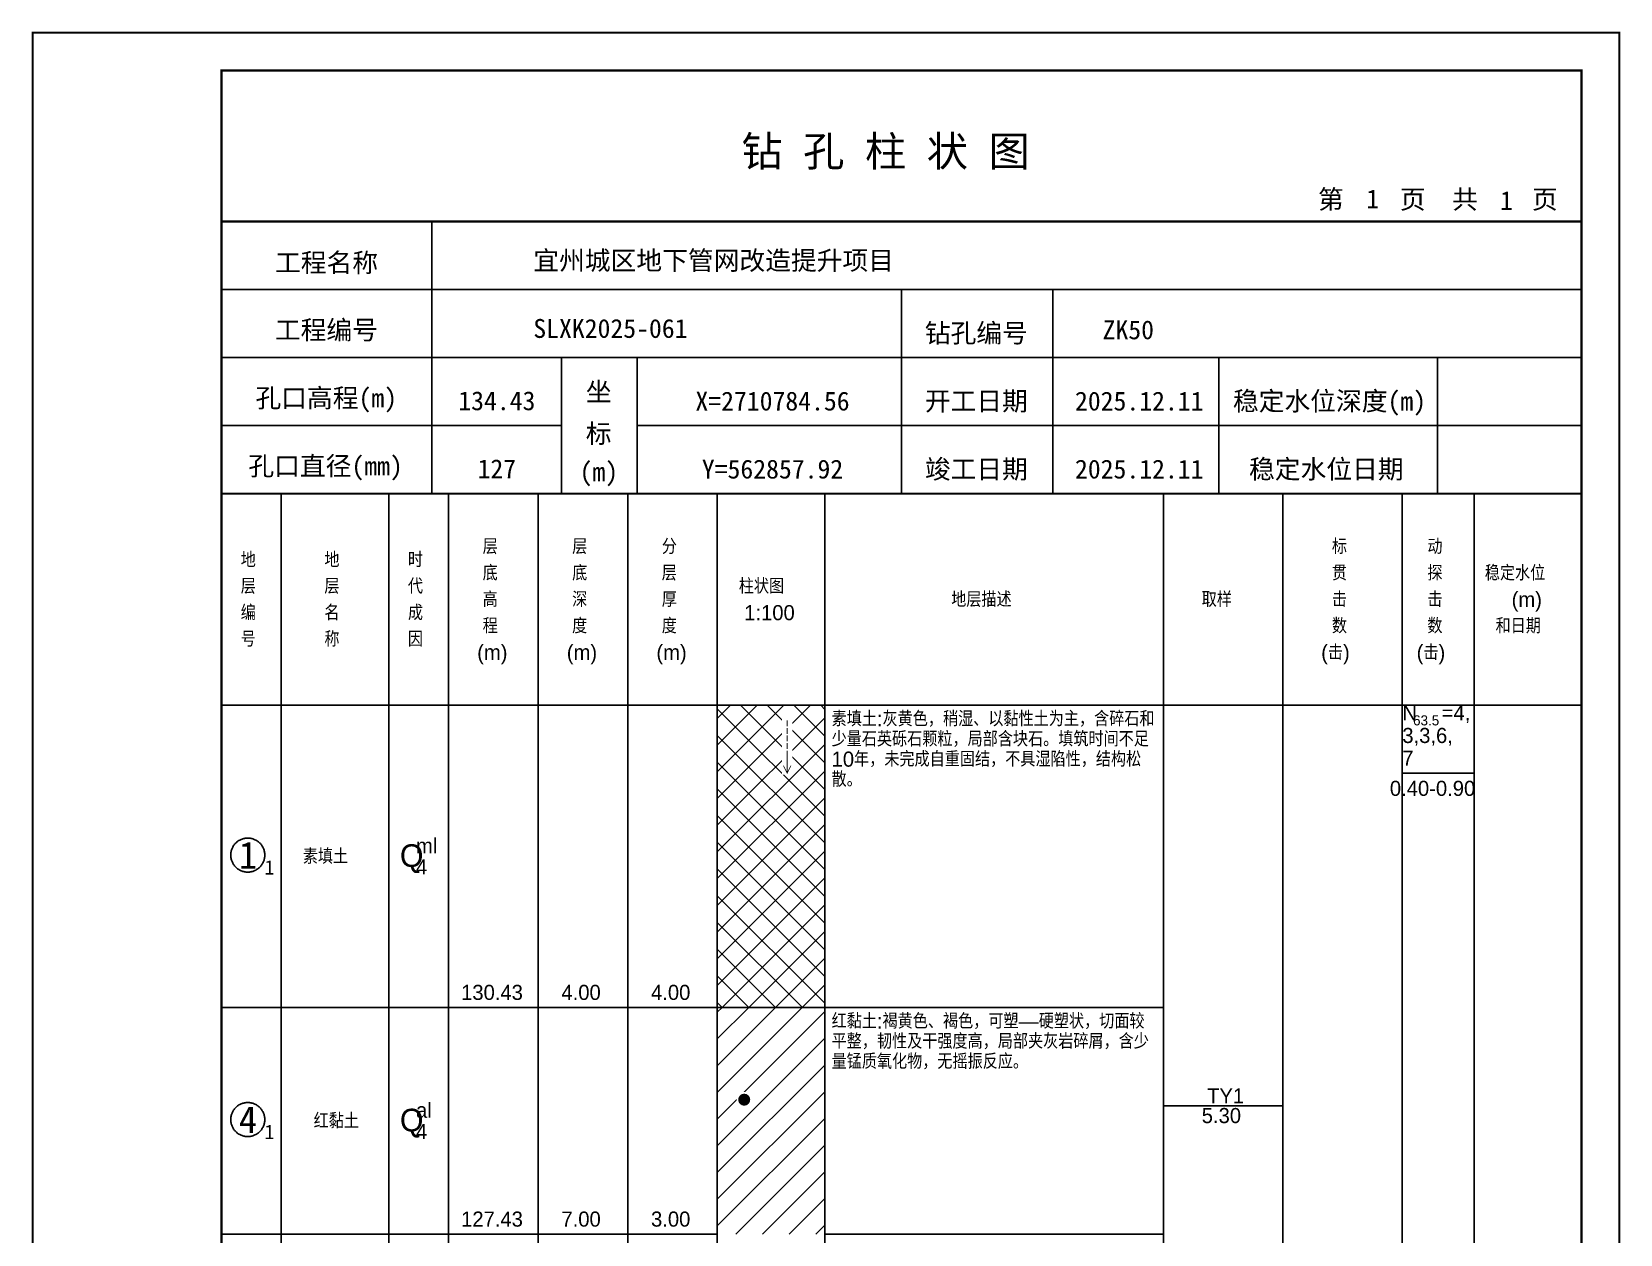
# Model space of a CAD drawing. Header units: millimetres. Extents: x 12489 to 89920, y 4630 to 4927.
# Drawn here: x 49229.3 to 49439.6, y 4767.7 to 4926.8 of the extents above; entities that cross this region are included whole.
import ezdxf
from ezdxf.enums import TextEntityAlignment as Align

# ---------------------------------------------------------------- set-up
doc = ezdxf.new("R2010")
doc.units = ezdxf.units.MM
doc.layers.add('GICAD_QUYANG', color=7, linetype='Continuous')
doc.layers.add('ZZT_TC', color=7, linetype='Continuous')
doc.styles.add('成果图图块', font='', dxfattribs={"height": 2.5})
doc.styles.add('成果图模板', font='')
doc.styles.add('成果图模板标题', font='simhei.ttf')
doc.styles.add('成果图表体', font='Comfont.shx', dxfattribs={"height": 2, "bigfont": 'Hztxt12a.shx'})
doc.styles.get('成果图图块').set_extended_font_data('FangSong_GB2312')
doc.styles.get('成果图模板').set_extended_font_data('FangSong_GB2312')

# ---------------------------------------------------------------- blocks, each defined once
blk = doc.blocks.new('DCBH-1-1-1313', base_point=(0.3, -0.11))
at = {"layer": 'ZZT_TC', "color": 7}
blk.add_polyline3d([(-0.19, 2.31, 0), (-0.3, 2.31, 0), (-0.41, 2.3, 0), (-0.52, 2.29, 0), (-0.63, 2.27, 0), (-0.73, 2.24, 0), (-0.84, 2.21, 0), (-0.95, 2.18, 0), (-1.05, 2.14, 0), (-1.15, 2.09, 0), (-1.25, 2.04, 0), (-1.35, 1.99, 0), (-1.44, 1.93, 0), (-1.53, 1.87, 0), (-1.62, 1.8, 0), (-1.7, 1.73, 0), (-1.78, 1.65, 0), (-1.86, 1.57, 0), (-1.93, 1.49, 0), (-2, 1.4, 0), (-2.06, 1.31, 0), (-2.12, 1.22, 0), (-2.17, 1.12, 0), (-2.22, 1.02, 0), (-2.27, 0.92, 0), (-2.31, 0.82, 0), (-2.34, 0.71, 0), (-2.37, 0.61, 0), (-2.4, 0.5, 0), (-2.41, 0.39, 0), (-2.43, 0.28, 0), (-2.44, 0.17, 0), (-2.44, 0.06, 0), (-2.44, -0.05, 0), (-2.43, -0.16, 0), (-2.41, -0.27, 0), (-2.4, -0.38, 0), (-2.37, -0.49, 0), (-2.34, -0.6, 0), (-2.31, -0.7, 0), (-2.27, -0.8, 0), (-2.22, -0.9, 0), (-2.17, -1, 0), (-2.12, -1.1, 0), (-2.06, -1.19, 0), (-2, -1.28, 0), (-1.93, -1.37, 0), (-1.86, -1.45, 0), (-1.78, -1.53, 0), (-1.7, -1.61, 0), (-1.62, -1.68, 0), (-1.53, -1.75, 0), (-1.44, -1.81, 0), (-1.35, -1.87, 0), (-1.25, -1.93, 0), (-1.15, -1.98, 0), (-1.05, -2.02, 0), (-0.95, -2.06, 0), (-0.84, -2.1, 0), (-0.73, -2.13, 0), (-0.63, -2.15, 0), (-0.52, -2.17, 0), (-0.41, -2.18, 0), (-0.3, -2.19, 0), (-0.19, -2.19, 0), (-0.08, -2.19, 0), (0.03, -2.18, 0), (0.14, -2.17, 0), (0.25, -2.15, 0), (0.36, -2.13, 0), (0.47, -2.1, 0), (0.57, -2.06, 0), (0.67, -2.02, 0), (0.77, -1.98, 0), (0.87, -1.93, 0), (0.97, -1.87, 0), (1.06, -1.81, 0), (1.15, -1.75, 0), (1.24, -1.68, 0), (1.32, -1.61, 0), (1.4, -1.53, 0), (1.48, -1.45, 0), (1.55, -1.37, 0), (1.62, -1.28, 0), (1.68, -1.19, 0), (1.74, -1.1, 0), (1.8, -1, 0), (1.85, -0.9, 0), (1.89, -0.8, 0), (1.93, -0.7, 0), (1.97, -0.6, 0), (2, -0.49, 0), (2.02, -0.38, 0), (2.04, -0.27, 0), (2.05, -0.16, 0), (2.06, -0.05, 0), (2.06, 0.06, 0), (2.06, 0.17, 0), (2.05, 0.28, 0), (2.04, 0.39, 0), (2.02, 0.5, 0), (2, 0.61, 0), (1.97, 0.71, 0), (1.93, 0.82, 0), (1.89, 0.92, 0), (1.85, 1.02, 0), (1.8, 1.12, 0), (1.74, 1.22, 0), (1.68, 1.31, 0), (1.62, 1.4, 0), (1.55, 1.49, 0), (1.48, 1.57, 0), (1.4, 1.65, 0), (1.32, 1.73, 0), (1.24, 1.8, 0), (1.15, 1.87, 0), (1.06, 1.93, 0), (0.97, 1.99, 0), (0.87, 2.04, 0), (0.77, 2.09, 0), (0.67, 2.14, 0), (0.57, 2.18, 0), (0.47, 2.21, 0), (0.36, 2.24, 0), (0.25, 2.27, 0), (0.14, 2.29, 0), (0.03, 2.3, 0), (-0.08, 2.31, 0), (-0.19, 2.31, 0)], dxfattribs=at)
at = {"style": '成果图图块'}
blk.add_text('1', height=3.57, dxfattribs=at).set_placement((-0.16, -1.74), align=Align.CENTER)
blk.add_text('1', height=1.91, dxfattribs=at).set_placement((2.03, -2.53))
blk = doc.blocks.new('DCBH-1-1-1314', base_point=(0.3, -0.11))
at = {"layer": 'ZZT_TC', "color": 7}
blk.add_polyline3d([(-0.19, 2.31, 0), (-0.3, 2.31, 0), (-0.41, 2.3, 0), (-0.52, 2.29, 0), (-0.63, 2.27, 0), (-0.73, 2.24, 0), (-0.84, 2.21, 0), (-0.95, 2.18, 0), (-1.05, 2.14, 0), (-1.15, 2.09, 0), (-1.25, 2.04, 0), (-1.35, 1.99, 0), (-1.44, 1.93, 0), (-1.53, 1.87, 0), (-1.62, 1.8, 0), (-1.7, 1.73, 0), (-1.78, 1.65, 0), (-1.86, 1.57, 0), (-1.93, 1.49, 0), (-2, 1.4, 0), (-2.06, 1.31, 0), (-2.12, 1.22, 0), (-2.17, 1.12, 0), (-2.22, 1.02, 0), (-2.27, 0.92, 0), (-2.31, 0.82, 0), (-2.34, 0.71, 0), (-2.37, 0.61, 0), (-2.4, 0.5, 0), (-2.41, 0.39, 0), (-2.43, 0.28, 0), (-2.44, 0.17, 0), (-2.44, 0.06, 0), (-2.44, -0.05, 0), (-2.43, -0.16, 0), (-2.41, -0.27, 0), (-2.4, -0.38, 0), (-2.37, -0.49, 0), (-2.34, -0.6, 0), (-2.31, -0.7, 0), (-2.27, -0.8, 0), (-2.22, -0.9, 0), (-2.17, -1, 0), (-2.12, -1.1, 0), (-2.06, -1.19, 0), (-2, -1.28, 0), (-1.93, -1.37, 0), (-1.86, -1.45, 0), (-1.78, -1.53, 0), (-1.7, -1.61, 0), (-1.62, -1.68, 0), (-1.53, -1.75, 0), (-1.44, -1.81, 0), (-1.35, -1.87, 0), (-1.25, -1.93, 0), (-1.15, -1.98, 0), (-1.05, -2.02, 0), (-0.95, -2.06, 0), (-0.84, -2.1, 0), (-0.73, -2.13, 0), (-0.63, -2.15, 0), (-0.52, -2.17, 0), (-0.41, -2.18, 0), (-0.3, -2.19, 0), (-0.19, -2.19, 0), (-0.08, -2.19, 0), (0.03, -2.18, 0), (0.14, -2.17, 0), (0.25, -2.15, 0), (0.36, -2.13, 0), (0.47, -2.1, 0), (0.57, -2.06, 0), (0.67, -2.02, 0), (0.77, -1.98, 0), (0.87, -1.93, 0), (0.97, -1.87, 0), (1.06, -1.81, 0), (1.15, -1.75, 0), (1.24, -1.68, 0), (1.32, -1.61, 0), (1.4, -1.53, 0), (1.48, -1.45, 0), (1.55, -1.37, 0), (1.62, -1.28, 0), (1.68, -1.19, 0), (1.74, -1.1, 0), (1.8, -1, 0), (1.85, -0.9, 0), (1.89, -0.8, 0), (1.93, -0.7, 0), (1.97, -0.6, 0), (2, -0.49, 0), (2.02, -0.38, 0), (2.04, -0.27, 0), (2.05, -0.16, 0), (2.06, -0.05, 0), (2.06, 0.06, 0), (2.06, 0.17, 0), (2.05, 0.28, 0), (2.04, 0.39, 0), (2.02, 0.5, 0), (2, 0.61, 0), (1.97, 0.71, 0), (1.93, 0.82, 0), (1.89, 0.92, 0), (1.85, 1.02, 0), (1.8, 1.12, 0), (1.74, 1.22, 0), (1.68, 1.31, 0), (1.62, 1.4, 0), (1.55, 1.49, 0), (1.48, 1.57, 0), (1.4, 1.65, 0), (1.32, 1.73, 0), (1.24, 1.8, 0), (1.15, 1.87, 0), (1.06, 1.93, 0), (0.97, 1.99, 0), (0.87, 2.04, 0), (0.77, 2.09, 0), (0.67, 2.14, 0), (0.57, 2.18, 0), (0.47, 2.21, 0), (0.36, 2.24, 0), (0.25, 2.27, 0), (0.14, 2.29, 0), (0.03, 2.3, 0), (-0.08, 2.31, 0), (-0.19, 2.31, 0)], dxfattribs=at)
at = {"style": '成果图图块'}
blk.add_text('4', height=3.57, dxfattribs=at).set_placement((-0.16, -1.74), align=Align.CENTER)
blk.add_text('1', height=1.91, dxfattribs=at).set_placement((2.03, -2.53))
blk = doc.blocks.new('gkqy1.dwg', base_point=(0.8, 0))
blk.add_wipeout([(-0.2, -0.2), (1.8, -0.2), (1.8, 1.8), (-0.2, 1.8)])
at = {"layer": 'GICAD_QUYANG'}
h = blk.add_hatch(color=7, dxfattribs=at)
edge = h.paths.add_edge_path()
edge.add_arc((0.8, 0.8), 0.8, 0, 360)
blk = doc.blocks.new('zztGLdt.dwg', base_point=(0.5, 0))
blk.add_wipeout([(-0.2, -0.2), (1.2, -0.2), (1.2, 3.2), (-0.2, 3.2)])
at = {"color": 7, "const_width": 0.1}
for points in [[(0.5, 3), (0.5, 0)], [(0, 1), (0.5, 0), (1, 1)]]:
    blk.add_lwpolyline(points, dxfattribs=at)
blk = doc.blocks.new('钻孔柱状图路桥昇龙制图梁世成校核莫家里.dwg168', base_point=(25, 236))
for p, q in [((52.82, 236), (52.82, 272)), ((25, 263), (205, 263)), ((115, 236), (115, 263)), ((135, 236), (135, 263)), ((25, 254), (205, 254)), ((70, 236), (70, 254)), ((80, 236), (80, 254)), ((157, 236), (157, 254)), ((185.95, 236), (185.95, 254)), ((25, 245), (70, 245)), ((80, 245), (205, 245))]:
    blk.add_line(p, q)
for points, const_width in [([(0, 0), (210, 0), (210, 297), (0, 297)], 0.25), ([(25, 5), (205, 5), (205, 292), (25, 292)], 0.3)]:
    blk.add_lwpolyline(points, close=True, dxfattribs=dict(const_width=const_width))
at = {"const_width": 0.3}
for points in [[(25, 272), (205, 272)], [(25, 236), (205, 236)]]:
    blk.add_lwpolyline(points, dxfattribs=at)
for s, height, style, p in [('钻 孔 柱 状 图', 4, '成果图模板标题', (93.8, 279.31)), ('第', 2.5, '成果图模板', (170.12, 273.7)), ('页', 2.5, '成果图模板', (180.96, 273.7)), ('共', 2.5, '成果图模板', (187.88, 273.7)), ('页', 2.5, '成果图模板', (198.44, 273.7)), ('工程名称', 2.5, '成果图模板', (32.07, 265.32)), ('宜州城区地下管网改造提升项目', 2.5, '成果图模板', (66.26, 265.61)), ('工程编号', 2.5, '成果图模板', (32.05, 256.41)), ('SLXK2025-061', 2.5, '成果图模板', (66.26, 256.61)), ('钻孔编号', 2.5, '成果图模板', (118.08, 256)), ('ZK50', 2.5, '成果图模板', (141.61, 256.43)), ('孔口高程(m)', 2.5, '成果图模板', (29.48, 247.41)), ('坐', 2.5, '成果图模板', (73.21, 248.24)), ('开工日期', 2.5, '成果图模板', (118.08, 247)), ('稳定水位深度(m)', 2.5, '成果图模板', (158.86, 247)), ('标', 2.5, '成果图模板', (73.21, 242.7)), ('孔口直径(mm)', 2.5, '成果图模板', (28.54, 238.41)), ('(m) ', 2.5, '成果图模板', (72.38, 237.65)), ('竣工日期', 2.5, '成果图模板', (118.08, 238)), ('稳定水位日期', 2.5, '成果图模板', (160.99, 238))]:
    blk.add_text(s, height=height, dxfattribs=dict(style=style)).set_placement(p)
at = {"style": '成果图模板'}
for s, p in [('1', (177.35, 273.74)), ('1', (195.08, 273.53)), ('134.43', (61.43, 247.04)), ('X=2710784.56', (97.92, 247)), ('2025.12.11', (146.46, 247)), ('127', (61.43, 238.04)), ('Y=562857.92', (97.92, 238)), ('2025.12.11', (146.46, 238))]:
    blk.add_text(s, height=2.5, dxfattribs=at).set_placement(p, align=Align.CENTER)

msp = doc.modelspace()

# ---------------------------------------------------------------- hatches: boundary and pattern name
at = {"linetype": 'Continuous'}
h = msp.add_hatch(dxfattribs=at)
h.set_pattern_fill('GKSTT', scale=0.5, style=0, pattern_type=2)
h.set_pattern_definition([(45, (0, 0), (-1.76776695, 1.76776695), []), (135, (0, 0), (-1.76776695, -1.76776695), [])])
h.paths.add_polyline_path([(49320.06, 4797.71), (49334.29, 4797.71), (49334.29, 4837.71), (49320.06, 4837.71)])
h = msp.add_hatch(dxfattribs=at)
h.set_pattern_fill('GKNXT', scale=0.5, style=0, pattern_type=2)
h.set_pattern_definition([(45, (0, 0), (-1.76776695, 1.76776695), [])])
h.paths.add_polyline_path([(49320.06, 4767.71), (49334.29, 4767.71), (49334.29, 4797.71), (49320.06, 4797.71)])

# ---------------------------------------------------------------- linework, layer by layer
at = {"color": 0}
for p, q in [((49254.45, 4837.71), (49262.35, 4837.71)), ((49254.45, 4797.71), (49254.45, 4837.71)), ((49262.35, 4797.71), (49262.35, 4837.71)), ((49254.45, 4797.71), (49262.35, 4797.71)), ((49254.45, 4797.71), (49262.35, 4797.71)), ((49254.45, 4767.71), (49254.45, 4797.71)), ((49262.35, 4767.71), (49262.35, 4797.71)), ((49254.45, 4767.71), (49262.35, 4767.71))]:
    msp.add_line(p, q, dxfattribs=at)
for points in [[(49254.45, 4865.71), (49262.35, 4865.71)], [(49254.45, 4837.71), (49254.45, 4865.71)], [(49262.35, 4837.71), (49262.35, 4865.71)], [(49262.35, 4865.71), (49276.58, 4865.71)], [(49262.35, 4837.71), (49262.35, 4865.71)], [(49276.58, 4837.71), (49276.58, 4865.71)], [(49276.58, 4865.71), (49284.49, 4865.71)], [(49276.58, 4837.71), (49276.58, 4865.71)], [(49284.49, 4837.71), (49284.49, 4865.71)], [(49284.49, 4865.71), (49296.35, 4865.71)], [(49284.49, 4837.71), (49284.49, 4865.71)], [(49296.35, 4837.71), (49296.35, 4865.71)], [(49296.35, 4865.71), (49308.2, 4865.71)], [(49296.35, 4837.71), (49296.35, 4865.71)], [(49308.2, 4837.71), (49308.2, 4865.71)], [(49308.2, 4865.71), (49320.06, 4865.71)], [(49308.2, 4837.71), (49308.2, 4865.71)], [(49320.06, 4837.71), (49320.06, 4865.71)], [(49320.06, 4865.71), (49334.29, 4865.71)], [(49320.06, 4837.71), (49320.06, 4865.71)], [(49334.29, 4837.71), (49334.29, 4865.71)], [(49334.29, 4865.71), (49379.11, 4865.71)], [(49334.29, 4837.71), (49334.29, 4865.71)], [(49379.11, 4837.71), (49379.11, 4865.71)], [(49379.11, 4865.71), (49394.92, 4865.71)], [(49379.11, 4837.71), (49379.11, 4865.71)], [(49394.92, 4837.71), (49394.92, 4865.71)], [(49394.92, 4865.71), (49410.73, 4865.71)], [(49394.92, 4837.71), (49394.92, 4865.71)], [(49410.73, 4837.71), (49410.73, 4865.71)], [(49410.73, 4865.71), (49420.22, 4865.71)], [(49410.73, 4837.71), (49410.73, 4865.71)], [(49420.22, 4837.71), (49420.22, 4865.71)], [(49420.22, 4865.71), (49434.45, 4865.71)], [(49420.22, 4837.71), (49420.22, 4865.71)], [(49434.45, 4837.71), (49434.45, 4865.71)], [(49254.45, 4837.71), (49262.35, 4837.71)], [(49254.45, 4643.71), (49254.45, 4837.71)], [(49254.45, 4837.71), (49262.35, 4837.71)], [(49262.35, 4643.71), (49262.35, 4837.71)], [(49262.35, 4837.71), (49276.58, 4837.71)], [(49262.35, 4643.71), (49262.35, 4837.71)], [(49262.35, 4837.71), (49276.58, 4837.71)], [(49262.35, 4837.71), (49276.58, 4837.71)], [(49262.35, 4797.71), (49262.35, 4837.71)], [(49276.58, 4643.71), (49276.58, 4837.71)], [(49276.58, 4797.71), (49276.58, 4837.71)], [(49276.58, 4837.71), (49284.49, 4837.71)], [(49276.58, 4643.71), (49276.58, 4837.71)], [(49276.58, 4837.71), (49284.49, 4837.71)], [(49276.58, 4837.71), (49284.49, 4837.71)], [(49276.58, 4797.71), (49276.58, 4837.71)], [(49284.49, 4643.71), (49284.49, 4837.71)], [(49284.49, 4797.71), (49284.49, 4837.71)], [(49284.49, 4837.71), (49296.35, 4837.71)], [(49284.49, 4643.71), (49284.49, 4837.71)], [(49284.49, 4837.71), (49296.35, 4837.71)], [(49284.49, 4837.71), (49296.35, 4837.71)], [(49284.49, 4797.71), (49284.49, 4837.71)], [(49296.35, 4643.71), (49296.35, 4837.71)], [(49296.35, 4797.71), (49296.35, 4837.71)], [(49296.35, 4837.71), (49308.2, 4837.71)], [(49296.35, 4643.71), (49296.35, 4837.71)], [(49296.35, 4837.71), (49308.2, 4837.71)], [(49296.35, 4837.71), (49308.2, 4837.71)], [(49296.35, 4797.71), (49296.35, 4837.71)], [(49308.2, 4643.71), (49308.2, 4837.71)], [(49308.2, 4797.71), (49308.2, 4837.71)], [(49308.2, 4837.71), (49320.06, 4837.71)], [(49308.2, 4643.71), (49308.2, 4837.71)], [(49308.2, 4837.71), (49320.06, 4837.71)], [(49308.2, 4837.71), (49320.06, 4837.71)], [(49308.2, 4797.71), (49308.2, 4837.71)], [(49320.06, 4643.71), (49320.06, 4837.71)], [(49320.06, 4797.71), (49320.06, 4837.71)], [(49320.06, 4837.71), (49334.29, 4837.71)], [(49320.06, 4643.71), (49320.06, 4837.71)], [(49320.06, 4837.71), (49334.29, 4837.71)], [(49334.29, 4643.71), (49334.29, 4837.71)], [(49334.29, 4837.71), (49379.11, 4837.71)], [(49334.29, 4643.71), (49334.29, 4837.71)], [(49334.29, 4837.71), (49379.11, 4837.71)], [(49334.29, 4837.71), (49379.11, 4837.71)], [(49334.29, 4797.71), (49334.29, 4837.71)], [(49379.11, 4643.71), (49379.11, 4837.71)], [(49379.11, 4797.71), (49379.11, 4837.71)], [(49379.11, 4837.71), (49394.92, 4837.71)], [(49379.11, 4643.71), (49379.11, 4837.71)], [(49379.11, 4837.71), (49394.92, 4837.71)], [(49394.92, 4643.71), (49394.92, 4837.71)], [(49394.92, 4837.71), (49410.73, 4837.71)], [(49394.92, 4643.71), (49394.92, 4837.71)], [(49394.92, 4837.71), (49410.73, 4837.71)], [(49410.73, 4643.71), (49410.73, 4837.71)], [(49410.73, 4837.71), (49420.22, 4837.71)], [(49410.73, 4643.71), (49410.73, 4837.71)], [(49410.73, 4837.71), (49420.22, 4837.71)], [(49410.73, 4837.71), (49420.22, 4837.71)], [(49410.73, 4828.71), (49410.73, 4837.71)], [(49420.22, 4643.71), (49420.22, 4837.71)], [(49420.22, 4828.71), (49420.22, 4837.71)], [(49420.22, 4837.71), (49434.45, 4837.71)], [(49420.22, 4643.71), (49420.22, 4837.71)], [(49420.22, 4837.71), (49434.45, 4837.71)], [(49434.45, 4643.71), (49434.45, 4837.71)], [(49410.73, 4828.71), (49420.22, 4828.71)], [(49262.35, 4797.71), (49276.58, 4797.71)], [(49262.35, 4797.71), (49276.58, 4797.71)], [(49262.35, 4767.71), (49262.35, 4797.71)], [(49276.58, 4767.71), (49276.58, 4797.71)], [(49276.58, 4797.71), (49284.49, 4797.71)], [(49276.58, 4797.71), (49284.49, 4797.71)], [(49276.58, 4767.71), (49276.58, 4797.71)], [(49284.49, 4767.71), (49284.49, 4797.71)], [(49284.49, 4797.71), (49296.35, 4797.71)], [(49284.49, 4797.71), (49296.35, 4797.71)], [(49284.49, 4767.71), (49284.49, 4797.71)], [(49296.35, 4767.71), (49296.35, 4797.71)], [(49296.35, 4797.71), (49308.2, 4797.71)], [(49296.35, 4797.71), (49308.2, 4797.71)], [(49296.35, 4767.71), (49296.35, 4797.71)], [(49308.2, 4767.71), (49308.2, 4797.71)], [(49308.2, 4797.71), (49320.06, 4797.71)], [(49308.2, 4797.71), (49320.06, 4797.71)], [(49308.2, 4767.71), (49308.2, 4797.71)], [(49320.06, 4767.71), (49320.06, 4797.71)], [(49334.29, 4797.71), (49379.11, 4797.71)], [(49334.29, 4797.71), (49379.11, 4797.71)], [(49334.29, 4767.71), (49334.29, 4797.71)], [(49379.11, 4767.71), (49379.11, 4797.71)], [(49379.11, 4784.71), (49394.92, 4784.71)], [(49262.35, 4767.71), (49276.58, 4767.71)], [(49276.58, 4767.71), (49284.49, 4767.71)], [(49284.49, 4767.71), (49296.35, 4767.71)], [(49296.35, 4767.71), (49308.2, 4767.71)], [(49308.2, 4767.71), (49320.06, 4767.71)], [(49334.29, 4767.71), (49379.11, 4767.71)]]:
    msp.add_lwpolyline(points, dxfattribs=at)
at = {"color": 7, "flags": 128}
msp.add_lwpolyline([(49320.06, 4797.71), (49334.29, 4797.71)], dxfattribs=at)

# ---------------------------------------------------------------- block references
for name, p in [('DCBH-1-1-1313', (49258.4, 4817.71)), ('DCBH-1-1-1314', (49258.4, 4782.71))]:
    msp.add_blockref(name, p)

# ---------------------------------------------------------------- texts
at = {"color": 0, "style": '成果图表体'}
for s, height, p in [('层', 2, (49289, 4857.71)), ('层', 2, (49300.85, 4857.71)), ('分', 2, (49312.71, 4857.71)), ('标', 2, (49401.41, 4857.71)), ('动', 2, (49414.05, 4857.71)), ('地', 2, (49256.98, 4855.96)), ('地', 2, (49268.05, 4855.96)), ('时', 2, (49279.11, 4855.96)), ('底', 2, (49289, 4854.21)), ('底', 2, (49300.85, 4854.21)), ('层', 2, (49312.71, 4854.21)), ('贯', 2, (49401.41, 4854.21)), ('探', 2, (49414.05, 4854.21)), ('稳定水位', 2, (49421.65, 4854.21)), ('层', 2, (49256.98, 4852.46)), ('层', 2, (49268.05, 4852.46)), ('代', 2, (49279.11, 4852.46)), ('高', 2, (49289, 4850.71)), ('深', 2, (49300.85, 4850.71)), ('厚', 2, (49312.71, 4850.71)), ('柱状图', 2, (49322.91, 4852.46)), ('地层描述', 2, (49351.02, 4850.71)), ('取样', 2, (49384.18, 4850.71)), ('击', 2, (49401.41, 4850.71)), ('击', 2, (49414.05, 4850.71)), ('(m)', 2, (49425.2, 4850.71)), ('编', 2, (49256.98, 4848.96)), ('名', 2, (49268.05, 4848.96)), ('成', 2, (49279.11, 4848.96)), ('1:100', 2, (49323.62, 4848.96)), ('程', 2, (49289, 4847.21)), ('度', 2, (49300.85, 4847.21)), ('度', 2, (49312.71, 4847.21)), ('数', 2, (49401.41, 4847.21)), ('数', 2, (49414.05, 4847.21)), ('和日期', 2, (49423.07, 4847.21)), ('号', 2, (49256.98, 4845.46)), ('称', 2, (49268.05, 4845.46)), ('因', 2, (49279.11, 4845.46)), ('(m)', 2, (49288.28, 4843.71)), ('(m)', 2, (49300.14, 4843.71)), ('(m)', 2, (49312, 4843.71)), ('(击)', 2, (49399.99, 4843.71)), ('(击)', 2, (49412.63, 4843.71)), ('N', 2, (49410.73, 4835.71)), ('63.5', 1.333, (49412.15, 4835.04)), ('=4,', 2, (49415.94, 4835.71)), ('3,3,6,', 2, (49410.73, 4832.71)), ('7', 2, (49410.73, 4829.71)), ('0.40-0.90', 2, (49409.08, 4825.71)), ('Q', 3, (49278.05, 4816.31)), ('ml', 2, (49280.18, 4818.11)), ('素填土', 2, (49265.2, 4816.71)), ('4', 2, (49280.18, 4815.31)), ('130.43', 2, (49286.15, 4798.71)), ('4.00', 2, (49299.43, 4798.71)), ('4.00', 2, (49311.29, 4798.71)), ('TY1', 2, (49384.89, 4785.01)), ('红黏土', 2, (49266.63, 4781.71)), ('Q', 3, (49278.05, 4781.31)), ('al', 2, (49280.18, 4783.11)), ('5.30', 2, (49384.18, 4782.41)), ('4', 2, (49280.18, 4780.31)), ('127.43', 2, (49286.15, 4768.71)), ('7.00', 2, (49299.43, 4768.71)), ('3.00', 2, (49311.29, 4768.71))]:
    msp.add_text(s, height=height, dxfattribs=at).set_placement(p)
at = {"color": 0, "char_height": 2, "width": 43.0292, "attachment_point": 1, "line_spacing_factor": 0.8, "style": '成果图表体'}
for s, insert in [('素填土:灰黄色，稍湿、以黏性土为主，含碎石和少量石英砾石颗粒，局部含块石。填筑时间不足10年，未完成自重固结，不具湿陷性，结构松散。', (49335.19, 4836.91)), ('红黏土:褐黄色、褐色，可塑—硬塑状，切面较平整，韧性及干强度高，局部夹灰岩碎屑，含少量锰质氧化物，无摇振反应。', (49335.19, 4796.91))]:
    msp.add_mtext(s, dxfattribs=dict(at, insert=insert))

# ---------------------------------------------------------------- next in the draw order: block references
for name, p in [('zztGLdt.dwg', (49329.31, 4832.71)), ('gkqy1.dwg', (49323.62, 4784.71))]:
    msp.add_blockref(name, p)

# ---------------------------------------------------------------- next in the draw order: block references
msp.add_blockref('zztGLdt.dwg', (49329.31, 4831.71))

# ---------------------------------------------------------------- next in the draw order: block references
msp.add_blockref('zztGLdt.dwg', (49329.31, 4830.71))

# ---------------------------------------------------------------- next in the draw order: block references
msp.add_blockref('zztGLdt.dwg', (49329.31, 4829.71))

# ---------------------------------------------------------------- next in the draw order: block references
msp.add_blockref('zztGLdt.dwg', (49329.31, 4828.71))

# ---------------------------------------------------------------- next in the draw order: block references
msp.add_blockref('钻孔柱状图路桥昇龙制图梁世成校核莫家里.dwg168', (49254.45, 4865.71))

doc.saveas('drawing.dxf')
